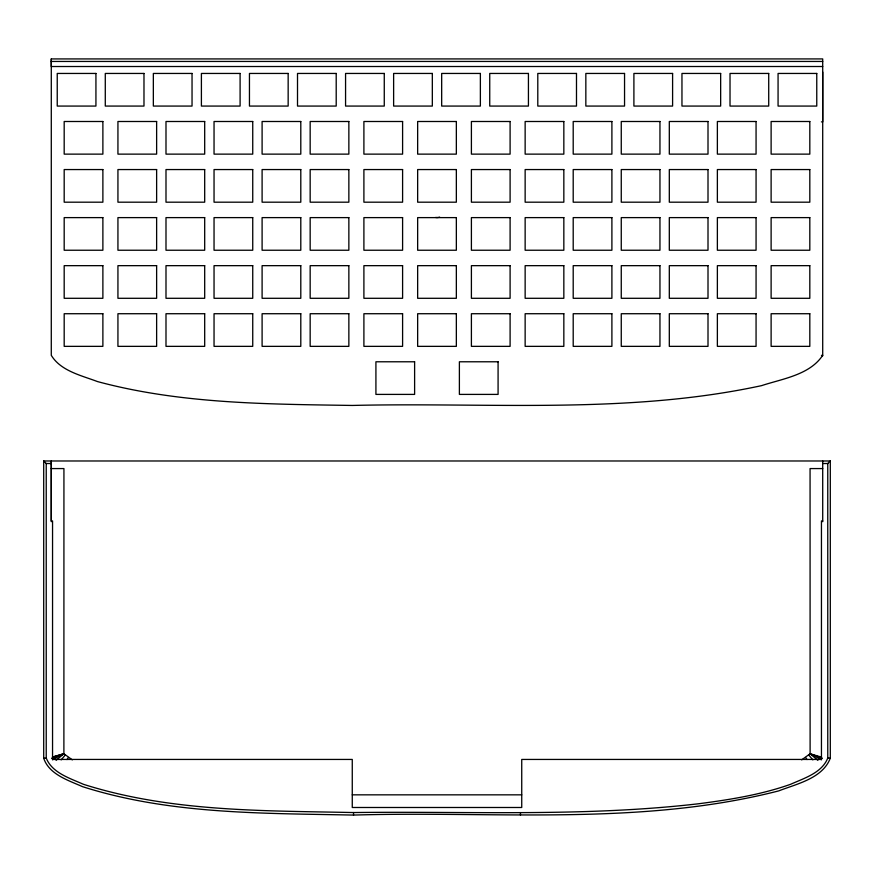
<?xml version="1.0" encoding="UTF-8"?>
<svg xmlns="http://www.w3.org/2000/svg" width="874" height="874" viewBox="0 0 874 874"><rect width="100%" height="100%" fill="white"/><g stroke="black" fill="none" stroke-linecap="round" stroke-linejoin="round"><path stroke-width="1.31" d="M51.282 521.702L51.282 460.98L51.293 520.926L52.549 520.926L52.549 759.44L352.266 759.44L352.266 807.489L521.734 807.489L521.734 759.44L821.451 759.44L821.451 520.926L822.707 520.926M72.334 759.877L63.889 753.759L63.933 468.573L51.282 468.573M822.707 72.039L822.707 355.336C809.695 375.001 782.449 378.748 761.604 385.631C627.346 414.637 488.402 402.193 352.309 405.449C267.116 404.127 180.317 403.908 97.473 381.567C81.402 375.459 60.841 371.068 51.282 355.336L51.293 58.919M353.533 815.081L353.544 812.547C468.737 811.127 584.553 817.048 699.276 803.676C730.172 799.634 761.221 794.695 790.697 784.251C804.025 778.264 821.931 772.933 827.765 758.053L827.765 463.515L830.3 460.98L830.3 758.173C822.576 778.461 796.87 783.825 778.756 790.883C640.194 826.356 494.739 810.843 353.533 815.081C262.932 813.191 169.687 814.47 82.429 786.622C68.369 780.318 48.977 774.43 43.7 758.173L43.7 460.98L830.3 460.98M822.445 356.264L822.707 355.336L821.451 355.336M66.981 759.572L68.412 757.474M61.136 759.888L65.255 755.081M801.666 759.877L810.111 753.759L810.067 468.573L822.718 468.573M56.111 760.314L63.889 753.759L52.516 757.015M52.462 759.801L63.889 753.759L52.538 757.135M51.588 758.304L63.889 753.759M43.7 758.173L46.235 758.053L46.235 463.515L43.7 460.98M51.293 61.453L822.707 61.453M822.707 66.511L51.282 66.522L51.282 58.929L822.707 58.919L822.718 121.879L821.429 121.879M46.235 463.515L51.293 463.515M822.707 463.515L827.765 463.515M352.266 794.837L521.734 794.837M353.544 812.547C263.238 810.657 170.288 811.968 83.303 784.251C69.975 778.264 52.069 772.933 46.235 758.053M827.765 758.053L830.3 758.173M821.462 757.113L810.078 753.781L817.878 760.314M822.412 758.304L810.078 753.781L821.538 759.801M808.745 755.081L812.864 759.888M805.588 757.474L807.019 759.572M520.456 812.547L520.467 815.081M822.707 460.98L822.718 521.723M439.633 217.091A7.658 7.658 0 0 1 435.678 217.44M95.932 73.449L57.236 73.449L57.236 106.071L95.932 106.071L95.932 73.449M143.981 73.449L105.284 73.449L105.284 106.071L143.981 106.071L143.981 73.449M192.04 73.449L153.343 73.449L153.343 106.071L192.04 106.071L192.04 73.449M240.099 73.449L201.402 73.449L201.402 106.071L240.099 106.071L240.099 73.449M288.158 73.449L249.451 73.449L249.451 106.071L288.158 106.071L288.158 73.449M336.206 73.449L297.51 73.449L297.51 106.071L336.206 106.071L336.206 73.449M384.265 73.449L345.569 73.449L345.569 106.071L384.265 106.071L384.265 73.449M432.324 73.449L393.628 73.449L393.628 106.071L432.324 106.071L432.324 73.449M480.372 73.449L441.676 73.449L441.676 106.071L480.372 106.071L480.372 73.449M528.431 73.449L489.735 73.449L489.735 106.071L528.431 106.071L528.431 73.449M576.49 73.449L537.794 73.449L537.794 106.071L576.49 106.071L576.49 73.449M624.549 73.449L585.842 73.449L585.842 106.071L624.549 106.071L624.549 73.449M672.598 73.449L633.901 73.449L633.901 106.071L672.598 106.071L672.598 73.449M720.657 73.449L681.96 73.449L681.96 106.071L720.657 106.071L720.657 73.449M768.716 73.449L730.019 73.449L730.019 106.071L768.716 106.071L768.716 73.449M816.764 73.449L778.068 73.449L778.068 106.071L816.764 106.071L816.764 73.449M102.881 121.497L64.184 121.497L64.184 154.13L102.881 154.13L102.881 121.497M156.632 121.497L117.935 121.497L117.935 154.13L156.632 154.13L156.632 121.497M204.691 121.497L165.994 121.497L165.994 154.13L204.691 154.13L204.691 121.497M252.739 121.497L214.043 121.497L214.043 154.13L252.739 154.13L252.739 121.497M300.798 121.497L262.102 121.497L262.102 154.13L300.798 154.13L300.798 121.497M348.857 121.497L310.161 121.497L310.161 154.13L348.857 154.13L348.857 121.497M402.597 121.497L363.901 121.497L363.901 154.13L402.597 154.13L402.597 121.497M456.348 121.497L417.652 121.497L417.652 154.13L456.348 154.13L456.348 121.497M510.099 121.497L471.403 121.497L471.403 154.13L510.099 154.13L510.099 121.497M563.839 121.497L525.143 121.497L525.143 154.13L563.839 154.13L563.839 121.497M611.898 121.497L573.202 121.497L573.202 154.13L611.898 154.13L611.898 121.497M659.957 121.497L621.261 121.497L621.261 154.13L659.957 154.13L659.957 121.497M708.006 121.497L669.309 121.497L669.309 154.13L708.006 154.13L708.006 121.497M756.065 121.497L717.368 121.497L717.368 154.13L756.065 154.13L756.065 121.497M809.816 121.497L771.119 121.497L771.119 154.13L809.816 154.13L809.816 121.497M102.881 169.556L64.184 169.556L64.184 202.189L102.881 202.189L102.881 169.556M156.632 169.556L117.935 169.556L117.935 202.189L156.632 202.189L156.632 169.556M204.691 169.556L165.994 169.556L165.994 202.189L204.691 202.189L204.691 169.556M252.739 169.556L214.043 169.556L214.043 202.189L252.739 202.189L252.739 169.556M300.798 169.556L262.102 169.556L262.102 202.189L300.798 202.189L300.798 169.556M348.857 169.556L310.161 169.556L310.161 202.189L348.857 202.189L348.857 169.556M402.597 169.556L363.901 169.556L363.901 202.189L402.597 202.189L402.597 169.556M456.348 169.556L417.652 169.556L417.652 202.189L456.348 202.189L456.348 169.556M510.099 169.556L471.403 169.556L471.403 202.189L510.099 202.189L510.099 169.556M563.839 169.556L525.143 169.556L525.143 202.189L563.839 202.189L563.839 169.556M611.898 169.556L573.202 169.556L573.202 202.189L611.898 202.189L611.898 169.556M659.957 169.556L621.261 169.556L621.261 202.189L659.957 202.189L659.957 169.556M708.006 169.556L669.309 169.556L669.309 202.189L708.006 202.189L708.006 169.556M756.065 169.556L717.368 169.556L717.368 202.189L756.065 202.189L756.065 169.556M809.816 169.556L771.119 169.556L771.119 202.189L809.816 202.189L809.816 169.556M102.881 217.615L64.184 217.615L64.184 250.237L102.881 250.237L102.881 217.615M156.632 217.615L117.935 217.615L117.935 250.237L156.632 250.237L156.632 217.615M204.691 217.615L165.994 217.615L165.994 250.237L204.691 250.237L204.691 217.615M252.739 217.615L214.043 217.615L214.043 250.237L252.739 250.237L252.739 217.615M300.798 217.615L262.102 217.615L262.102 250.237L300.798 250.237L300.798 217.615M348.857 217.615L310.161 217.615L310.161 250.237L348.857 250.237L348.857 217.615M402.597 217.615L363.901 217.615L363.901 250.237L402.597 250.237L402.597 217.615M456.348 217.615L417.652 217.615L417.652 250.237L456.348 250.237L456.348 217.615M510.099 217.615L471.403 217.615L471.403 250.237L510.099 250.237L510.099 217.615M563.839 217.615L525.143 217.615L525.143 250.237L563.839 250.237L563.839 217.615M611.898 217.615L573.202 217.615L573.202 250.237L611.898 250.237L611.898 217.615M659.957 217.615L621.261 217.615L621.261 250.237L659.957 250.237L659.957 217.615M708.006 217.615L669.309 217.615L669.309 250.237L708.006 250.237L708.006 217.615M756.065 217.615L717.368 217.615L717.368 250.237L756.065 250.237L756.065 217.615M809.816 217.615L771.119 217.615L771.119 250.237L809.816 250.237L809.816 217.615M102.881 265.663L64.184 265.663L64.184 298.296L102.881 298.296L102.881 265.663M156.632 265.663L117.935 265.663L117.935 298.296L156.632 298.296L156.632 265.663M204.691 265.663L165.994 265.663L165.994 298.296L204.691 298.296L204.691 265.663M252.739 265.663L214.043 265.663L214.043 298.296L252.739 298.296L252.739 265.663M300.798 265.663L262.102 265.663L262.102 298.296L300.798 298.296L300.798 265.663M348.857 265.663L310.161 265.663L310.161 298.296L348.857 298.296L348.857 265.663M402.597 265.663L363.901 265.663L363.901 298.296L402.597 298.296L402.597 265.663M456.348 265.663L417.652 265.663L417.652 298.296L456.348 298.296L456.348 265.663M510.099 265.663L471.403 265.663L471.403 298.296L510.099 298.296L510.099 265.663M563.839 265.663L525.143 265.663L525.143 298.296L563.839 298.296L563.839 265.663M611.898 265.663L573.202 265.663L573.202 298.296L611.898 298.296L611.898 265.663M659.957 265.663L621.261 265.663L621.261 298.296L659.957 298.296L659.957 265.663M708.006 265.663L669.309 265.663L669.309 298.296L708.006 298.296L708.006 265.663M756.065 265.663L717.368 265.663L717.368 298.296L756.065 298.296L756.065 265.663M809.816 265.663L771.119 265.663L771.119 298.296L809.816 298.296L809.816 265.663M102.881 313.722L64.184 313.722L64.184 346.355L102.881 346.355L102.881 313.722M156.632 313.722L117.935 313.722L117.935 346.355L156.632 346.355L156.632 313.722M204.691 313.722L165.994 313.722L165.994 346.355L204.691 346.355L204.691 313.722M252.739 313.722L214.043 313.722L214.043 346.355L252.739 346.355L252.739 313.722M300.798 313.722L262.102 313.722L262.102 346.355L300.798 346.355L300.798 313.722M348.857 313.722L310.161 313.722L310.161 346.355L348.857 346.355L348.857 313.722M402.597 313.722L363.901 313.722L363.901 346.355L402.597 346.355L402.597 313.722M456.348 313.722L417.652 313.722L417.652 346.355L456.348 346.355L456.348 313.722M510.099 313.722L471.403 313.722L471.403 346.355L510.099 346.355L510.099 313.722M563.839 313.722L525.143 313.722L525.143 346.355L563.839 346.355L563.839 313.722M611.898 313.722L573.202 313.722L573.202 346.355L611.898 346.355L611.898 313.722M659.957 313.722L621.261 313.722L621.261 346.355L659.957 346.355L659.957 313.722M708.006 313.722L669.309 313.722L669.309 346.355L708.006 346.355L708.006 313.722M756.065 313.722L717.368 313.722L717.368 346.355L756.065 346.355L756.065 313.722M809.816 313.722L771.119 313.722L771.119 346.355L809.816 346.355L809.816 313.722M414.615 361.781L375.918 361.781L375.918 394.403L414.615 394.403L414.615 361.781M498.082 361.781L459.385 361.781L459.385 394.403L498.082 394.403L498.082 361.781"/></g></svg>
